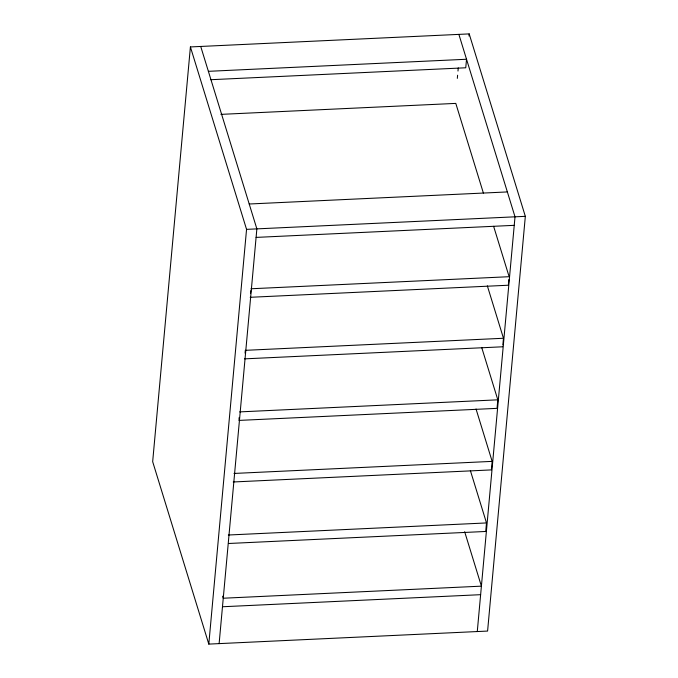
<?xml version="1.0" encoding="UTF-8"?>
<svg xmlns="http://www.w3.org/2000/svg" width="678" height="678" viewBox="0 0 678 678"><rect width="100%" height="100%" fill="white"/><g stroke="black" fill="none" stroke-linecap="round" stroke-linejoin="round"><path stroke-width="1.02" d="M190.408 46.935L152.669 461.667L208.807 644.1L487.592 631.065L525.331 216.333L469.193 33.9L190.408 46.935L246.555 229.359L208.807 644.1M238.97 419.47L239.148 417.572M245.063 353.17L245.317 350.331L503.474 338.263L487.346 285.862M250.546 293.506L250.809 290.667M219.121 643.617L256.869 228.876L200.722 46.451M457.319 78.368L457.608 75.224M457.989 71.037L458.269 67.893M468.998 36.002L469.193 33.9M470.371 470.549L486.499 522.941L485.719 531.467L228.63 543.485M476.032 408.987L492.152 461.379L491.38 469.905L233.232 481.973M481.685 347.424L497.813 399.825L497.042 408.351L238.885 420.411M502.864 344.89L503.381 339.212M508.873 279.539L508.356 285.226L250.199 297.295M477.278 631.549L515.017 216.807L458.879 34.383M208.383 71.326L466.532 59.257L465.752 67.783L210.782 79.707M220.918 114.37L455.794 103.395L483.389 193.069M249.216 204.002L507.364 191.933M246.555 229.359L525.331 216.333M256.089 237.402L514.246 225.333M250.979 288.769L509.127 276.7M244.546 358.857L502.695 346.789M239.665 411.893L497.813 399.825M234.003 473.447L492.152 461.379M228.35 535.01L486.499 522.941M222.477 606.751L480.626 594.682M493.626 226.316L508.822 275.692M464.659 531.73L481.405 586.156L223.257 598.225L222.638 596.208"/></g></svg>
